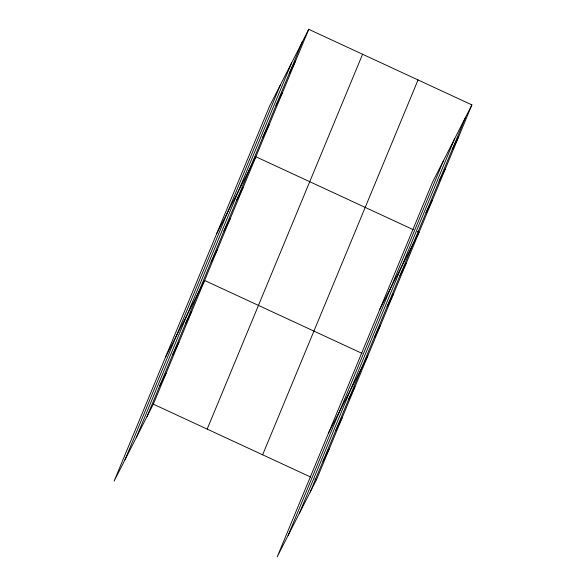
<?xml version="1.0" encoding="UTF-8"?>
<svg xmlns="http://www.w3.org/2000/svg" width="586" height="586" viewBox="0 0 586 586"><rect width="100%" height="100%" fill="white"/><g stroke="black" fill="none" stroke-linecap="round" stroke-linejoin="round"><path stroke-width="0.88" d="M124.979 459.79L280.386 84.926M136.179 437.815L291.586 62.951M147.042 416.485L302.449 41.628M308.734 29.3L269.523 106.249L114.116 481.113L153.32 404.164L308.734 29.3L471.884 104.887L316.477 479.751L277.266 556.7L432.68 181.836L471.884 104.887M207.166 429.106L362.573 54.242M262.638 454.802L418.045 79.945M288.136 535.37L443.543 160.513M299.329 513.402L454.743 138.538M310.199 492.072L465.606 117.215M289.242 73.492L295.52 61.164M276.028 105.348L282.313 93.028M262.821 137.212L269.099 124.891M216.681 233.704L255.892 156.755L413.335 229.697M236.788 200.002L243.073 187.681M223.969 230.928L230.247 218.607M211.15 261.854L217.428 249.533M165.399 357.409L204.609 280.46L362.053 353.395M185.506 323.706L191.783 311.386M172.687 354.633L178.964 342.312M159.861 385.559L166.146 373.238M452.399 149.071L458.677 136.75M439.185 180.935L445.47 168.614M425.978 212.799L432.256 200.478M379.838 309.291L419.049 232.342L417.415 231.58M399.945 275.588L406.23 263.268M387.126 306.515L393.404 294.194M374.308 337.441L380.585 325.12M328.556 432.995L367.766 356.046M348.663 399.293L354.94 386.972M335.844 430.219L342.121 417.899M323.018 461.145L329.303 448.825M153.32 404.164L310.77 477.099M314.843 478.989L316.477 479.751"/></g></svg>
